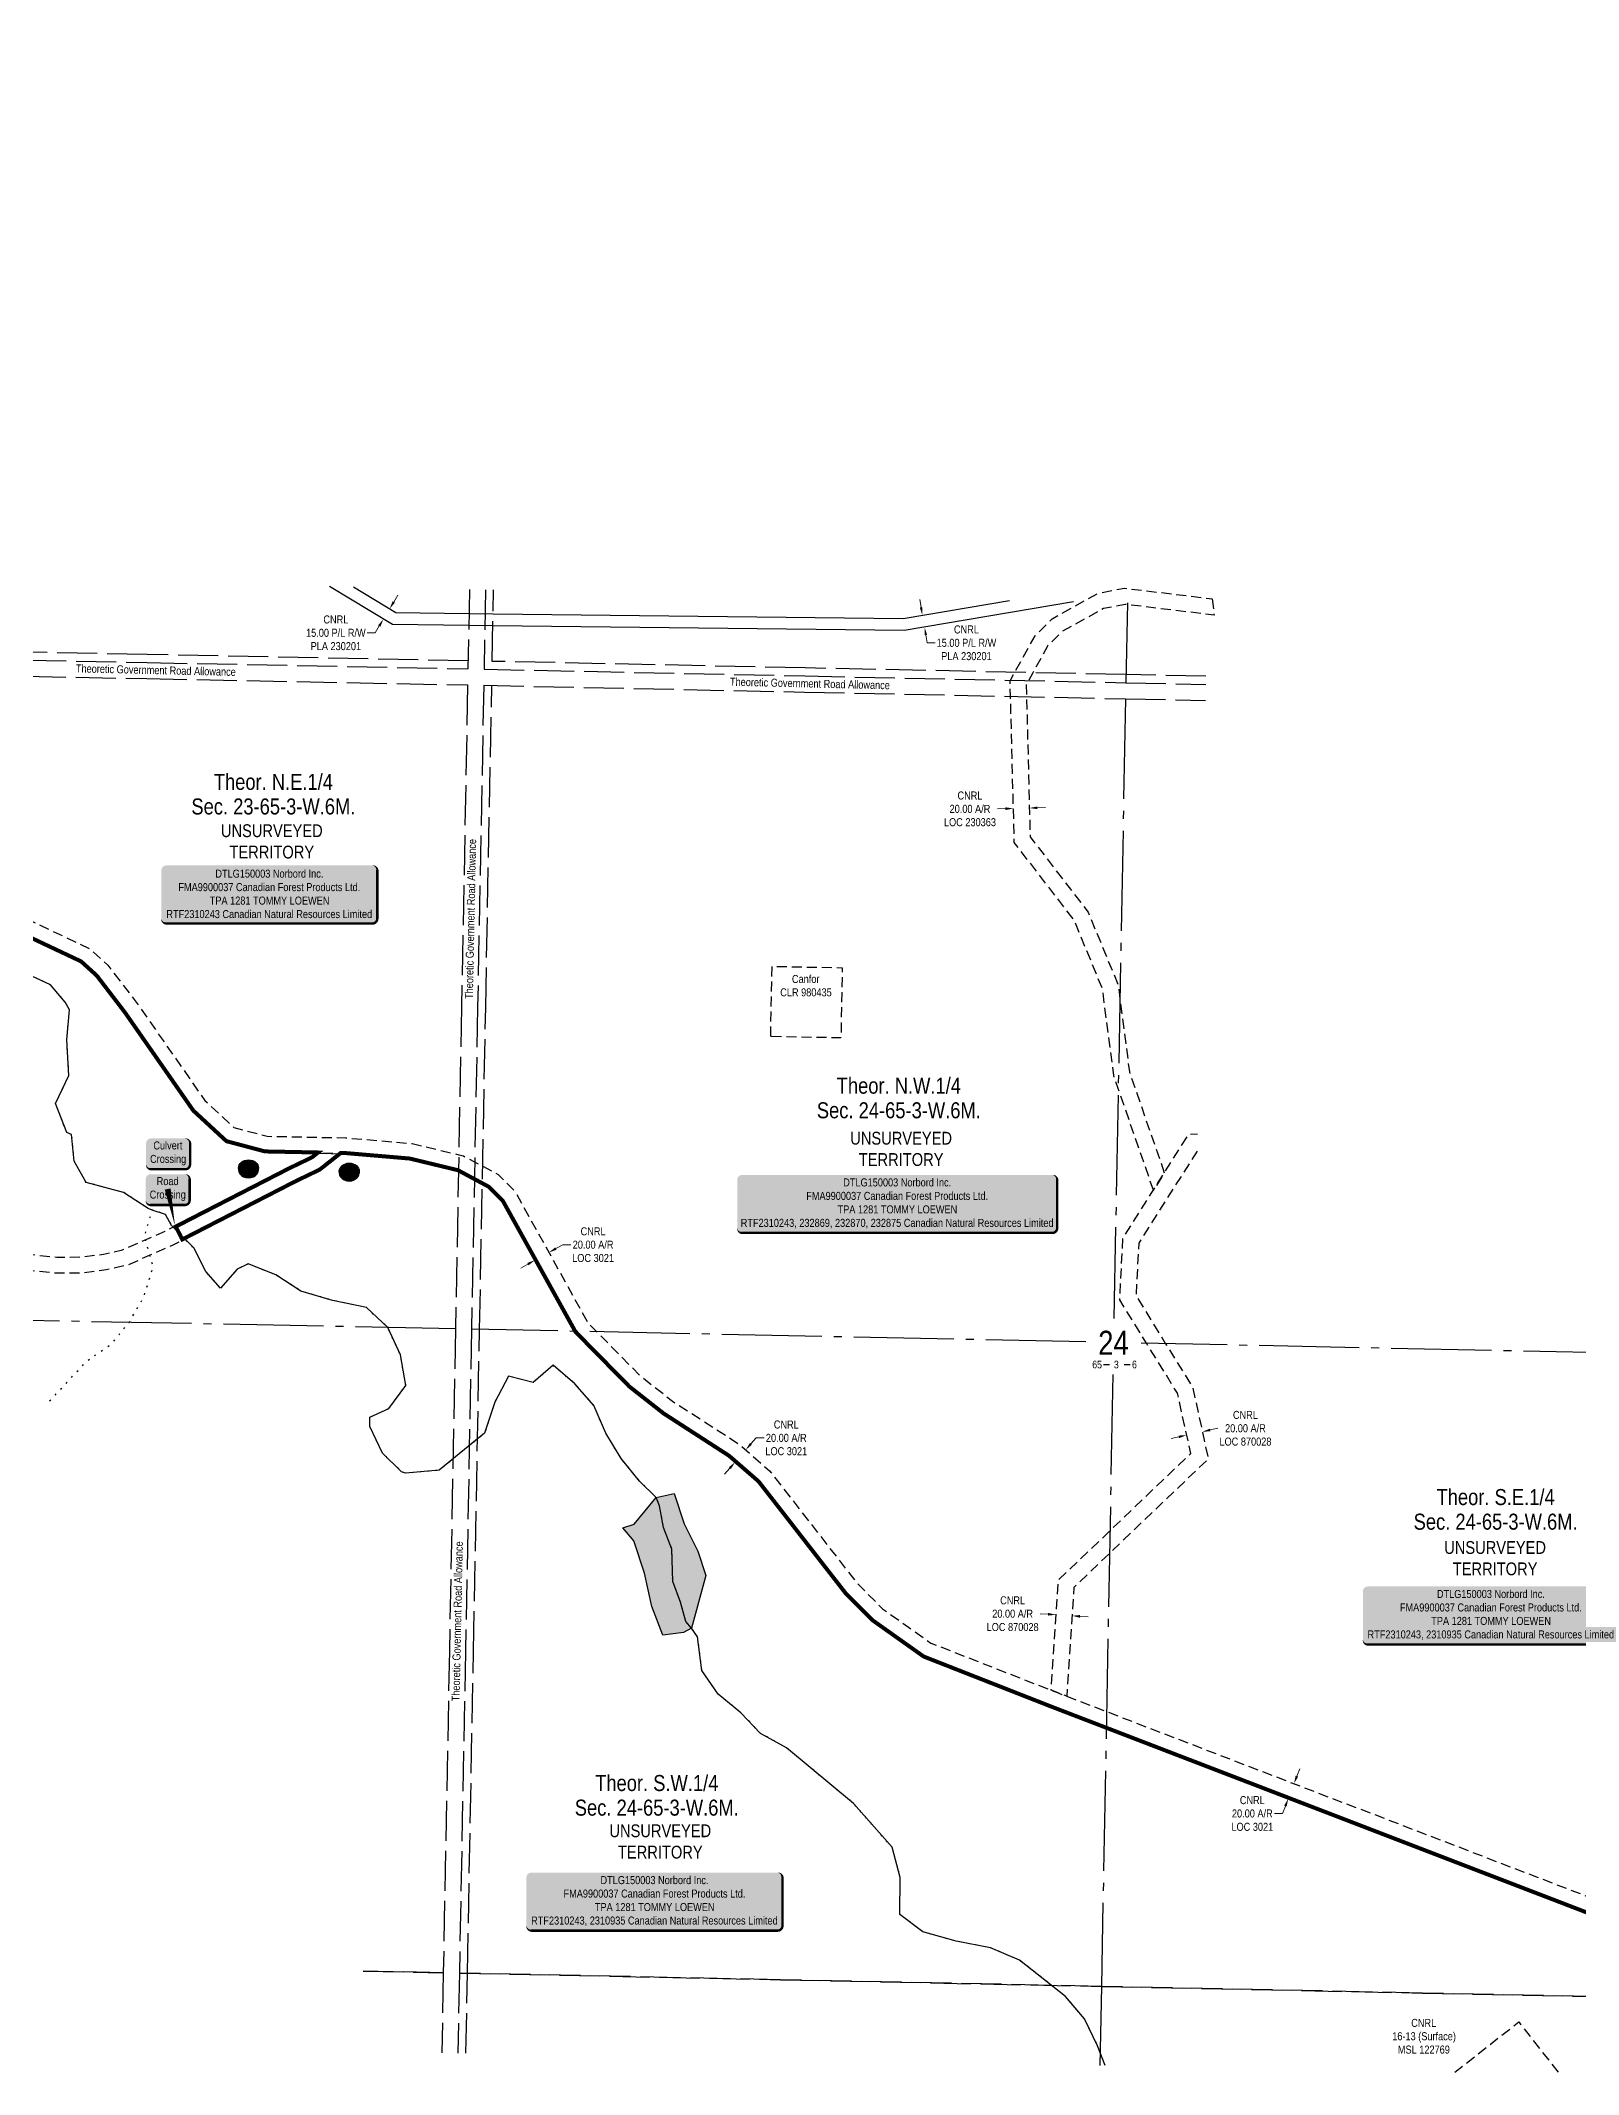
# Model space of a CAD drawing. Extents: x 405326 to 424052, y 6044755 to 6062236.
# Drawn here: x 413794 to 415716, y 6054579 to 6057119 of the extents above; entities that cross this region are included whole.
import ezdxf
from ezdxf.enums import TextEntityAlignment as Align

# ---------------------------------------------------------------- set-up
doc = ezdxf.new("R2010")
doc.units = 0
doc.header["$LTSCALE"] = 5
for name, pattern in [('foc-ACCESSROAD', [3.75, 2.5, -1.25]), ('foc-QUARTERLINE', [33, 25, -3, 2, -3]), ('foc-UNSURVEYED', [12.5, 10, -2.5]), ('foc-WHEELTRACKS', [2, 0.4, -1.6])]:
    doc.linetypes.add(name, pattern=pattern)
for name, color, linetype in [('10', 1, 'Continuous'), ('9', 3, 'Continuous'), ('AS-SURFACE IMPACT', 7, 'Continuous'), ('C-SYMBOL', 7, 'Continuous'), ('CG-NOTES', 7, 'Continuous'), ('F-AR', 190, 'foc-ACCESSROAD'), ('F-RW', 190, 'Continuous'), ('F-WS', 190, 'foc-ACCESSROAD'), ('L-ROAD-T', 7, 'Continuous'), ('L-SECLBL', 7, 'Continuous'), ('L-SECQ', 8, 'foc-QUARTERLINE'), ('L-UNS-T', 3, 'Continuous'), ('L-USEC', 7, 'foc-UNSURVEYED'), ('P-CROSSINGS', 250, 'Continuous'), ('P-PROPOSED', 10, 'Continuous'), ('T-WATER', 160, 'Continuous'), ('T-WATER-H', 133, 'Continuous'), ('T-WATER-P3', 160, 'foc-WHEELTRACKS')]:
    doc.layers.add(name, color=color, linetype=linetype)
for name, color, linetype, lineweight in [('F-AR-T', 190, 'Continuous', 9), ('F-RW-T', 190, 'Continuous', 9), ('F-WS-T', 190, 'Continuous', 9)]:
    doc.layers.add(name, color=color, linetype=linetype, lineweight=lineweight)
doc.styles.add('175L', font='ARIALN.TTF', dxfattribs={"height": 20})
doc.styles.add('80', font='ARIALN.TTF', dxfattribs={"height": 10})
doc.styles.add('80CG', font='ARIALN.TTF', dxfattribs={"height": 10})
doc.styles.add('80L', font='ARIALN.TTF', dxfattribs={"height": 10})
doc.styles.add('Crossing', font='ARIALN.TTF', dxfattribs={"height": 10})
doc.styles.add('foc-LtypeFont', font='ARIALN.TTF', dxfattribs={"height": 7.35})
doc.styles.add('SIMPLEX', font='ARIALN.TTF')
doc.linetypes.add('foc-TOPO-flowdirection-NOLINE', pattern='A,0,[">",foc-LtypeFont,S=0.3,R=0,X=0,Y=-0.945],-20,[">",foc-LtypeFont,S=0.3,R=0,X=0,Y=-0.945],0', length=20)
doc.dimstyles.new('Compass 5 000', dxfattribs={"dimscale": 5, "dimtxt": 9, "dimasz": 2, "dimexe": 0.2, "dimexo": 0.0625, "dimgap": 0.5, "dimtad": 0, "dimtih": 1, "dimtoh": 1, "dimzin": 0, "dimdsep": 46, "dimtxsty": '80CG', "dimcen": 0.1, "dimse1": 1, "dimse2": 1, "dimclrd": 256, "dimclrt": 256, "dimaunit": 1, "dimadec": 4, "dimazin": 0, "dimtfac": 0.06, "dimtofl": 0, "dimtmove": 0, "dimatfit": 1, "dimfxl": 0.2, "dimtolj": 1, "dimtzin": 0, "dimlwd": -1, "dimarcsym": 0})

# ---------------------------------------------------------------- blocks, each defined once
blk = doc.blocks.new('L-SECLBL')
at = {"layer": '9', "color": 7}
for p, q in [((-5.1, -27.8), (-12.3, -27.8)), ((20.7, -27.8), (13.5, -27.8))]:
    blk.add_line(p, q, dxfattribs=at)
at = {"layer": '10', "color": 2, "style": 'SIMPLEX'}
blk.add_attdef('SEC', text='', height=30, dxfattribs=at).set_placement((0, 0), align=Align.MIDDLE)
at = {"layer": '10', "color": 5, "style": '80L'}
blk.add_attdef('TWP', text='', height=9.5, dxfattribs=at).set_placement((-14.4, -27.4), align=Align.MIDDLE_RIGHT)
blk.add_attdef('RGE', text='', height=9.5, dxfattribs=at).set_placement((3.6, -27.4), align=Align.MIDDLE_CENTER)
blk.add_attdef('MER', text='', height=9.5, dxfattribs=at).set_placement((23.2, -27.4), align=Align.MIDDLE_LEFT)
blk = doc.blocks.new('*U798')
h = blk.add_hatch(color=255)
edge = h.paths.add_edge_path()
edge.add_line((-129, -37), (129, -37))
edge.add_arc((129, -31), 6, 270, 360)
edge.add_line((135, -31), (135, 29.5))
edge.add_arc((129, 29.5), 6, 0, 90)
edge.add_line((129, 35.5), (-129, 35.5))
edge.add_arc((-129, 29.5), 6, 90, 180)
edge.add_line((-135, 29.5), (-135, -31))
edge.add_arc((-129, -31), 6, 180, 270)
at = {"color": 44, "flags": 128}
blk.add_lwpolyline([(-129, -37, 3, 3, 0), (129, -37, 3, 3, 0.414214), (135, -31, 3, 3, 0), (135, 29.5, 3, 0, 0.414214), (129, 35.5, 0, 0, 0), (-129, 35.5, 0, 0, 0.414214), (-135, 29.5, 0, 0, 0), (-135, -31, 0, 3, 0.414214)], format="xyseb", close=True, dxfattribs=at)
at = {"color": 44, "style": '80'}
blk.add_attdef('ENTER_TEXT_001', (-36, -5), '', height=10, dxfattribs=at)
blk = doc.blocks.new('*D809')
at = {"layer": 'F-AR-T', "transparency": 16777216}
for p, q in [((414999.9, 6056159.6), (414989.9, 6056159.3)), ((415039.9, 6056160.6), (415049.9, 6056160.9))]:
    blk.add_line(p, q, dxfattribs=at)
for points in [[(414999.9, 6056161.3), (414999.9, 6056157.9), (415009.9, 6056159.8)], [(415039.8, 6056162.3), (415039.9, 6056159), (415029.9, 6056160.4)]]:
    blk.add_solid(points, dxfattribs=at)
at = {"layer": 'F-AR-T', "transparency": 16777216, "insert": (414955.6, 6056159.3), "char_height": 10, "attachment_point": 5, "style": '80CG'}
blk.add_mtext('\\A1;CNRL\\P20.00 A/R\\PLOC 230363', dxfattribs=at)
blk = doc.blocks.new('*D810')
at = {"layer": 'F-AR-T', "transparency": 16777216}
for p, q in [((415216.7, 6055375), (415206.9, 6055372.9)), ((415255.7, 6055383.6), (415265.5, 6055385.7))]:
    blk.add_line(p, q, dxfattribs=at)
for points in [[(415216.3, 6055376.6), (415217, 6055373.4), (415226.4, 6055377.2)], [(415255.4, 6055385.2), (415256.1, 6055382), (415246, 6055381.4)]]:
    blk.add_solid(points, dxfattribs=at)
at = {"layer": 'F-AR-T', "transparency": 16777216, "insert": (415299.8, 6055385.7), "char_height": 10, "attachment_point": 5, "style": '80CG'}
blk.add_mtext('\\A1;CNRL\\P20.00 A/R\\PLOC 870028', dxfattribs=at)
blk = doc.blocks.new('*D811')
at = {"layer": 'F-AR-T', "transparency": 16777216}
for p, q in [((415053.2, 6055153.5), (415043.2, 6055154.1)), ((415093.1, 6055150.8), (415103.1, 6055150.1))]:
    blk.add_line(p, q, dxfattribs=at)
for points in [[(415053.3, 6055155.1), (415053.1, 6055151.8), (415063.2, 6055152.8)], [(415093.2, 6055152.5), (415093, 6055149.1), (415083.2, 6055151.5)]]:
    blk.add_solid(points, dxfattribs=at)
at = {"layer": 'F-AR-T', "transparency": 16777216, "insert": (415008.9, 6055154.1), "char_height": 10, "attachment_point": 5, "style": '80CG'}
blk.add_mtext('\\A1;CNRL\\P20.00 A/R\\PLOC 870028', dxfattribs=at)
blk = doc.blocks.new('*D812')
at = {"layer": 'F-AR-T', "transparency": 16777216}
for p, q in [((415364.1, 6054951.2), (415367.7, 6054960.6)), ((415349.7, 6054913.9), (415346.2, 6054904.6)), ((415346.2, 6054904.6), (415336.2, 6054904.6))]:
    blk.add_line(p, q, dxfattribs=at)
for points in [[(415362.5, 6054951.8), (415365.7, 6054950.6), (415360.5, 6054941.9)], [(415348.2, 6054914.5), (415351.3, 6054913.3), (415353.3, 6054923.2)]]:
    blk.add_solid(points, dxfattribs=at)
at = {"layer": 'F-AR-T', "transparency": 16777216, "insert": (415308.4, 6054904.6), "char_height": 10, "attachment_point": 5, "style": '80CG'}
blk.add_mtext('\\A1;CNRL\\P20.00 A/R\\PLOC 3021', dxfattribs=at)
blk = doc.blocks.new('*D813')
at = {"layer": 'F-AR-T', "transparency": 16777216}
for p, q in [((414681.8, 6055366.2), (414688.4, 6055373.7)), ((414688.4, 6055373.7), (414698.4, 6055373.7)), ((414655.6, 6055336), (414649.1, 6055328.4))]:
    blk.add_line(p, q, dxfattribs=at)
for points in [[(414654.4, 6055337.1), (414656.9, 6055334.9), (414662.2, 6055343.5)], [(414680.6, 6055367.3), (414683.1, 6055365.1), (414675.3, 6055358.6)]]:
    blk.add_solid(points, dxfattribs=at)
at = {"layer": 'F-AR-T', "transparency": 16777216, "insert": (414726.1, 6055373.7), "char_height": 10, "attachment_point": 5, "style": '80CG'}
blk.add_mtext('\\A1;CNRL\\P20.00 A/R\\PLOC 3021', dxfattribs=at)
blk = doc.blocks.new('*D814')
at = {"layer": 'F-RW-T', "transparency": 16777216}
for p, q in [((414235.6, 6056417.7), (414240.8, 6056426.3)), ((414217.5, 6056387.8), (414212.3, 6056379.2)), ((414212.3, 6056379.2), (414202.3, 6056379.2))]:
    blk.add_line(p, q, dxfattribs=at)
for points in [[(414234.2, 6056418.6), (414237.1, 6056416.9), (414230.5, 6056409.2)], [(414216.1, 6056388.6), (414218.9, 6056386.9), (414222.7, 6056396.3)]]:
    blk.add_solid(points, dxfattribs=at)
at = {"layer": 'F-RW-T', "transparency": 16777216, "insert": (414163.3, 6056379.2), "char_height": 10, "attachment_point": 5, "style": '80CG'}
blk.add_mtext('\\A1;CNRL\\P15.00 P/L R/W\\PPLA 230201', dxfattribs=at)
blk = doc.blocks.new('*D815')
at = {"layer": 'F-RW-T', "transparency": 16777216}
for p, q in [((414894.6, 6056411.1), (414892.9, 6056420.9)), ((414900.4, 6056376.6), (414902.1, 6056366.7)), ((414902.1, 6056366.7), (414912.1, 6056366.7))]:
    blk.add_line(p, q, dxfattribs=at)
for points in [[(414896.2, 6056411.3), (414892.9, 6056410.8), (414896.2, 6056401.2)], [(414902.1, 6056376.8), (414898.8, 6056376.3), (414898.8, 6056386.4)]]:
    blk.add_solid(points, dxfattribs=at)
at = {"layer": 'F-RW-T', "transparency": 16777216, "insert": (414951.2, 6056366.7), "char_height": 10, "attachment_point": 5, "style": '80CG'}
blk.add_mtext('\\A1;CNRL\\P15.00 P/L R/W\\PPLA 230201', dxfattribs=at)
blk = doc.blocks.new('*U818')
h = blk.add_hatch(color=255)
edge = h.paths.add_edge_path()
edge.add_line((-194, -37), (194, -37))
edge.add_arc((194, -31), 6, 270, 360)
edge.add_line((200, -31), (200, 29.5))
edge.add_arc((194, 29.5), 6, 0, 90)
edge.add_line((194, 35.5), (-194, 35.5))
edge.add_arc((-194, 29.5), 6, 90, 180)
edge.add_line((-200, 29.5), (-200, -31))
edge.add_arc((-194, -31), 6, 180, 270)
at = {"color": 44, "flags": 128}
blk.add_lwpolyline([(-194, -37, 3, 3, 0), (194, -37, 3, 3, 0.414214), (200, -31, 3, 3, 0), (200, 29.5, 3, 0, 0.414214), (194, 35.5, 0, 0, 0), (-194, 35.5, 0, 0, 0.414214), (-200, 29.5, 0, 0, 0), (-200, -31, 0, 3, 0.414214)], format="xyseb", close=True, dxfattribs=at)
at = {"color": 44, "style": '80'}
blk.add_attdef('ENTER_TEXT_001', (-36, -5), '', height=10, dxfattribs=at)
blk = doc.blocks.new('*U1110')
h = blk.add_hatch(color=255)
edge = h.paths.add_edge_path()
edge.add_line((-154, -37), (154, -37))
edge.add_arc((154, -31), 6, 270, 360)
edge.add_line((160, -31), (160, 29.5))
edge.add_arc((154, 29.5), 6, 0, 90)
edge.add_line((154, 35.5), (-154, 35.5))
edge.add_arc((-154, 29.5), 6, 90, 180)
edge.add_line((-160, 29.5), (-160, -31))
edge.add_arc((-154, -31), 6, 180, 270)
at = {"color": 44, "flags": 128}
blk.add_lwpolyline([(-154, -37, 3, 3, 0), (154, -37, 3, 3, 0.414214), (160, -31, 3, 3, 0), (160, 29.5, 3, 0, 0.414214), (154, 35.5, 0, 0, 0), (-154, 35.5, 0, 0, 0.414214), (-160, 29.5, 0, 0, 0), (-160, -31, 0, 3, 0.414214)], format="xyseb", close=True, dxfattribs=at)
at = {"color": 44, "style": '80'}
blk.add_attdef('ENTER_TEXT_001', (-36, -5), '', height=10, dxfattribs=at)
blk = doc.blocks.new('*D817')
at = {"layer": 'F-AR-T', "transparency": 16777216}
for p, q in [((414438.2, 6055610.1), (414446.9, 6055615)), ((414446.9, 6055615), (414456.9, 6055615)), ((414403.2, 6055590.7), (414394.5, 6055585.9))]:
    blk.add_line(p, q, dxfattribs=at)
for points in [[(414437.4, 6055611.6), (414439, 6055608.7), (414429.5, 6055605.3)], [(414402.4, 6055592.2), (414404, 6055589.3), (414412, 6055595.6)]]:
    blk.add_solid(points, dxfattribs=at)
at = {"layer": 'F-AR-T', "transparency": 16777216, "insert": (414484.7, 6055615), "char_height": 10, "attachment_point": 5, "style": '80CG'}
blk.add_mtext('\\A1;CNRL\\P20.00 A/R\\PLOC 3021', dxfattribs=at)
blk = doc.blocks.new('*U1038')
h = blk.add_hatch(color=59)
edge = h.paths.add_edge_path()
edge.add_line((-21.5, -20), (21.5, -20))
edge.add_arc((21.5, -14), 6, 270, 360)
edge.add_line((27.5, -14), (27.5, 12.5))
edge.add_arc((21.5, 12.5), 6, 0, 90)
edge.add_line((21.5, 18.5), (-21.5, 18.5))
edge.add_arc((-21.5, 12.5), 6, 90, 180)
edge.add_line((-27.5, 12.5), (-27.5, -14))
edge.add_arc((-21.5, -14), 6, 180, 270)
at = {"color": 1, "flags": 128}
blk.add_lwpolyline([(-21.5, -20, 3, 3, 0), (21.5, -20, 3, 3, 0.414214), (27.5, -14, 3, 3, 0), (27.5, 12.5, 3, 0, 0.414214), (21.5, 18.5, 0, 0, 0), (-21.5, 18.5, 0, 0, 0.414214), (-27.5, 12.5, 0, 0, 0), (-27.5, -14, 0, 3, 0.414214)], format="xyseb", close=True, dxfattribs=at)
blk.add_lwpolyline([(9.1, -45.8, 0, 7.5, 0), (0, 0, 0, 0, 0)], format="xyseb", dxfattribs=at)
at = {"color": 1, "style": '80'}
blk.add_attdef('ENTER_TEXT_001', (-36, -5), '', height=10, dxfattribs=at)
blk = doc.blocks.new('*U1024')
h = blk.add_hatch(color=254)
edge = h.paths.add_edge_path()
edge.add_line((-21.5, -20), (21.5, -20))
edge.add_arc((21.5, -14), 6, 270, 360)
edge.add_line((27.5, -14), (27.5, 12.5))
edge.add_arc((21.5, 12.5), 6, 0, 90)
edge.add_line((21.5, 18.5), (-21.5, 18.5))
edge.add_arc((-21.5, 12.5), 6, 90, 180)
edge.add_line((-27.5, 12.5), (-27.5, -14))
edge.add_arc((-21.5, -14), 6, 180, 270)
at = {"color": 160, "flags": 128}
blk.add_lwpolyline([(-21.5, -20, 3, 3, 0), (21.5, -20, 3, 3, 0.414214), (27.5, -14, 3, 3, 0), (27.5, 12.5, 3, 0, 0.414214), (21.5, 18.5, 0, 0, 0), (-21.5, 18.5, 0, 0, 0.414214), (-27.5, 12.5, 0, 0, 0), (-27.5, -14, 0, 3, 0.414214)], format="xyseb", close=True, dxfattribs=at)
at = {"color": 160, "style": '80'}
blk.add_attdef('ENTER_TEXT_001', (-26.8, -4.9), '', height=10, dxfattribs=at)
blk = doc.blocks.new('xing2')
h = blk.add_hatch(color=50)
h.dxf.hatch_style = 1
edge = h.paths.add_edge_path()
edge.add_ellipse((0, 0), major_axis=(-12.5, 0), ratio=0.816297, start_angle=0, end_angle=360)
h = blk.add_hatch(color=250)
h.dxf.hatch_style = 1
edge = h.paths.add_edge_path()
edge.add_ellipse((0, -2), major_axis=(-12.5, 0), ratio=0.816297, start_angle=0, end_angle=180)
edge.add_line((12.5, -2), (12.5, 0))
edge.add_ellipse((0, 0), major_axis=(-12.5, 0), ratio=0.816297, start_angle=0, end_angle=180, ccw=False)
edge.add_line((-12.5, 0), (-12.5, -2))
at = {"color": 250}
blk.add_ellipse((0, 0), major_axis=(-12.5, 0), ratio=0.816297, dxfattribs=at)
blk.add_ellipse((0, -2), major_axis=(-12.5, 0), ratio=0.816297, start_param=0, end_param=3.141593, dxfattribs=at)
at = {"color": 250, "style": 'Crossing'}
blk.add_attdef('CROSSING', text='', height=9, dxfattribs=at).set_placement((0.1, 0), align=Align.MIDDLE_CENTER)
at = {"color": 250, "style": 'Crossing', "flags": 1}
for tag, p in [('DESCRIPTION', (0.1, -25.8)), ('OWNER', (0.1, -12.5)), ('LOCATION', (0.1, -39.3)), ('DWG_REF', (0.1, -52.8))]:
    blk.add_attdef(tag, text='', height=9, dxfattribs=at).set_placement(p, align=Align.MIDDLE_CENTER)

msp = doc.modelspace()

# ---------------------------------------------------------------- hatches: boundary and pattern name
at = {"layer": 'T-WATER-H'}
h = msp.add_hatch(color=256, dxfattribs=at)
h.dxf.hatch_style = 1
h.paths.add_polyline_path([(414571.893, 6055127.152), (414558.126, 6055163.073), (414549.111, 6055204.925), (414535.767, 6055244.987), (414521.852, 6055261.22), (414536.012, 6055265.924), (414563.656, 6055299.316), (414586.193, 6055304.308), (414598.471, 6055266.387), (414615.376, 6055232.353), (414625.622, 6055201.787), (414607.601, 6055136.198), (414597.601, 6055130.508)])

# ---------------------------------------------------------------- linework, layer by layer
at = {"layer": 'F-AR', "flags": 128}
for points in [[(415923.264, 6054736.242), (415930.246, 6054734.844), (415953.47, 6054738.365), (415960.494, 6054739.429), (415979.685, 6054746.357), (415992.577, 6054751.01), (416488.77, 6055136.055), (416757.219, 6055346.757), (416839.048, 6055410.983), (416850.896, 6055420.28), (416874.403, 6055438.699), (416899.582, 6055458.416), (416900.238, 6055458.923), (416907.455, 6055464.579), (416928.701, 6055481.221), (416936.574, 6055487.384), (417052.359, 6055578.067), (417062.872, 6055586.366), (417068.057, 6055590.458), (417090.748, 6055608.322), (417115.866, 6055628.138), (417131.641, 6055640.428), (417143.472, 6055649.699), (417159.204, 6055662.043), (417184.341, 6055681.775), (417485.937, 6055918.493), (417501.668, 6055930.841), (417571.347, 6055985.535), (417601.949, 6056009.558), (417692.273, 6056080.461), (417908.501, 6056245.328), (417909.606, 6056246.178), (417933.46, 6056264.371), (417947.157, 6056274.808), (418072.619, 6056370.484), (418140.146, 6056421.996), (418156.114, 6056434.177), (418176.083, 6056449.413), (418182.492, 6056454.267), (418184.051, 6056455.507), (418193.469, 6056441.083), (418195.015, 6056438.715), (418187.05, 6056432.627), (418166.797, 6056417.147), (418150.84, 6056404.95), (418084.818, 6056354.489), (417979.576, 6056274.233), (417945.659, 6056248.379), (417940.91, 6056244.753), (417929.753, 6056236.253), (417764.029, 6056109.985), (417744.662, 6056095.217), (417704.544, 6056064.627), (417601.48, 6055983.726), (417570.877, 6055959.704), (417514.036, 6055915.085), (417498.305, 6055902.736), (417196.801, 6055666.089), (417171.656, 6055646.348), (417155.924, 6055634.003), (417144.088, 6055624.727), (417128.324, 6055612.457), (417103.186, 6055592.644), (417075.206, 6055570.622), (416948.999, 6055471.74), (416941.129, 6055465.574), (416931.924, 6055458.358), (416919.885, 6055448.93), (416912.016, 6055442.764), (416886.839, 6055423.042), (416863.269, 6055404.574), (416851.473, 6055395.314), (416756.746, 6055320.963), (416501.117, 6055120.323), (416074.933, 6054789.596), (416057.462, 6054776.04), (416002.34, 6054733.272), (415981.724, 6054725.831), (415968.832, 6054721.179), (415965.434, 6054719.952), (415953.094, 6054718.081), (415937.053, 6054715.65), (415929.768, 6054714.546), (415922.887, 6054715.922), (415921.458, 6054716.209), (415867.274, 6054727.049), (415774.488, 6054761.356), (415125.885, 6055010.655), (415056.365, 6055037.376), (414897.22, 6055099.804), (414833.542, 6055144.988), (414799.506, 6055179.013), (414690.73, 6055318.716), (414653.998, 6055350.612), (414572.209, 6055403.461), (414529.343, 6055437.123), (414461.949, 6055505.541), (414461.266, 6055506.768), (414370.968, 6055669.477), (414353.996, 6055686.439), (414346.311, 6055690.561), (414316.447, 6055706.582), (414315.436, 6055707.124), (414261.65, 6055720.117), (414255.418, 6055721.622), (414237.829, 6055723.124), (414174.83, 6055728.502), (414074.625, 6055730.496), (414026.072, 6055743.414), (413984.446, 6055781.822), (413898.96, 6055904.499), (413863.652, 6055950.587), (413844.429, 6055967.969), (413774.868, 6056000.798), (413676.108, 6056020.696), (413645.674, 6056033.287), (413531.694, 6056096.775), (413521.651, 6056104.386), (413475.726, 6056139.194), (413442.188, 6056177.797), (413391.404, 6056274.696), (413384.283, 6056288.285), (413380.861, 6056294.813), (413353.016, 6056333.334), (413343.129, 6056347.019), (413328.384, 6056363.989), (413311.047, 6056383.953), (413261.396, 6056424.812), (413189.601, 6056464.66), (413089.305, 6056539.582), (413023.411, 6056611.556), (412888.005, 6056783.881), (412838.506, 6056820.791), (412744.217, 6056876.271), (412714.388, 6056893.824), (412655.947, 6056928.209), (412623.501, 6056964.709), (412599.579, 6057001.404), (412579.181, 6057072.543), (412570.379, 6057101.728), (412553.46, 6057173.76), (412535.278, 6057251.182), (412489.073, 6057487.981), (412485.203, 6057507.818), (412479.237, 6057538.396), (412474.387, 6057567.144), (412471.812, 6057582.408), (412469.249, 6057597.602), (412466.674, 6057612.863), (412465.024, 6057622.645), (412465.22, 6057628.622), (412466.669, 6057672.716), (412463.863, 6057703.474), (412462.413, 6057710.542), (412460.339, 6057720.646), (412452.582, 6057759.104), (412436.625, 6057806.675), (412357.132, 6057970.54), (412352.982, 6057982.197), (412342.721, 6058011.047), (412333.065, 6058042.811), (412328.729, 6058057.121), (412322.438, 6058077.241), (412316.843, 6058100.644), (412283.152, 6058241.579), (412284.045, 6058244.237), (412287.986, 6058256.038), (412291.514, 6058266.47), (412291.962, 6058267.806), (412294.237, 6058274.584), (412308.84, 6058318.093), (412267.435, 6058395.408), (412259.804, 6058409.675), (412255.984, 6058416.807), (412248.536, 6058430.769), (412271.544, 6058430.258), (412278.064, 6058418.064), (412285.652, 6058403.876), (412289.472, 6058396.729), (412297.1, 6058382.462), (412330.546, 6058319.913), (412310.473, 6058260.106), (412304.236, 6058241.541), (412304.067, 6058241.04), (412319.483, 6058176.327), (412324.103, 6058156.861), (412341.687, 6058082.678), (412347.676, 6058062.837), (412352.042, 6058048.357), (412356.417, 6058033.879), (412361.359, 6058017.505), (412374.116, 6057981.779), (412375.286, 6057978.512), (412381.983, 6057964.738), (412393.485, 6057941.087), (412454.989, 6057814.729), (412471.808, 6057764.794), (412481.065, 6057719.204), (412483.126, 6057709.029), (412483.72, 6057706.098), (412486.574, 6057676.285), (412486.677, 6057672.674), (412486.266, 6057660.171), (412485.525, 6057637.616), (412485.078, 6057623.993), (412485.545, 6057621.223), (412488.118, 6057605.962), (412490.679, 6057590.77), (412493.253, 6057575.505), (412494.365, 6057568.778), (412498.341, 6057545.186), (412498.574, 6057543.802), (412498.864, 6057542.226), (412504.262, 6057514.562), (412508.132, 6057494.726), (412554.833, 6057255.385), (412574.098, 6057173.352), (412589.726, 6057106.816), (412598.404, 6057078.055), (412617.974, 6057009.806), (412640.254, 6056975.631), (412668.145, 6056944.236), (412714.829, 6056916.767), (412744.659, 6056899.214), (412849.586, 6056837.474), (412902.088, 6056798.325), (413038.671, 6056624.505), (413102.784, 6056554.476), (413200.487, 6056481.49), (413272.695, 6056441.414), (413325.048, 6056398.331), (413355.337, 6056363.456), (413358.952, 6056359.3), (413378.024, 6056332.84), (413397.26, 6056306.16), (413397.949, 6056305.168), (413399.834, 6056301.571), (413403.614, 6056294.36), (413406.955, 6056287.984), (413458.771, 6056189.119), (413489.197, 6056154.096), (413522.122, 6056129.095), (413542.373, 6056113.718), (413654.392, 6056051.322), (413681.96, 6056039.917), (413781.203, 6056019.922), (413855.644, 6055984.79), (413878.417, 6055964.196), (413915.109, 6055916.304), (413999.608, 6055795.042), (414035.997, 6055761.469), (414077.436, 6055750.443), (414175.229, 6055748.495), (414258.633, 6055741.421), (414316.839, 6055727.36), (414322.628, 6055725.961), (414346.736, 6055713.028), (414366.048, 6055702.667), (414387.091, 6055681.639), (414478.112, 6055517.631), (414489.386, 6055506.181), (414542.696, 6055452.064), (414583.837, 6055419.757), (414666.041, 6055366.64), (414705.314, 6055332.54), (414814.523, 6055192.279), (414846.489, 6055160.321), (414906.798, 6055117.528), (415056.929, 6055058.637), (415063.668, 6055055.994), (415076.468, 6055051.074), (415126.283, 6055031.927), (415781.544, 6054780.069), (415872.736, 6054746.352), (415923.264, 6054736.242)], [(415258.247, 6056421.706), (415260.673, 6056401.273), (415152.165, 6056414.456), (415149.465, 6056414.784), (415122.278, 6056409.474), (415070.496, 6056380.739), (415053.043, 6056363.302), (415034.202, 6056329.423), (415025.905, 6056314.508), (415026.295, 6056299.419), (415030.814, 6056124.464), (415103.285, 6056030.306), (415140.741, 6055939.595), (415142.955, 6055922.505), (415154.834, 6055830.782), (415198.489, 6055704.787), (415184.81, 6055683.212), (415140.85, 6055810.079), (415135.272, 6055826.177), (415121.255, 6055934.407), (415085.822, 6056020.219), (415010.998, 6056117.434), (415006.286, 6056299.838), (415005.779, 6056319.451), (415011.591, 6056329.896), (415036.933, 6056375.466), (415058.348, 6056396.86), (415101.805, 6056420.976), (415115.342, 6056428.487), (415148.736, 6056435.009), (415152.541, 6056434.549), (415198.05, 6056429.018), (415258.247, 6056421.706)]]:
    msp.add_lwpolyline(points, close=True, dxfattribs=at)
for points in [[(415239.367, 6055731.977), (415166.418, 6055616.796), (415163.03, 6055551.228), (415200.097, 6055491.39), (415233.772, 6055437.033), (415253.411, 6055347.582), (415129.983, 6055229.576), (415085.521, 6055187.067), (415076.468, 6055051.074), (415063.667, 6055055.994), (415056.929, 6055058.637), (415066.083, 6055196.151), (415130.51, 6055257.747), (415231.467, 6055354.271), (415214.971, 6055429.407), (415176.264, 6055491.888), (415142.735, 6055546.015), (415146.717, 6055623.066), (415228.973, 6055752.945), (415239.773, 6055753.636)], [(413313.168, 6055429.685), (413335.409, 6055448.023), (413359.799, 6055469.08), (413384.063, 6055494.454), (413405.516, 6055523.214), (413408.975, 6055527.755), (413439.507, 6055567.866), (413459.514, 6055588.704), (413474.919, 6055599.388), (413492.988, 6055609.408), (413512.379, 6055618.424), (413514.159, 6055619.251), (413539.832, 6055626.707), (413579.143, 6055630.106), (413606.37, 6055630.227), (413634.349, 6055626.163), (413711.224, 6055613.241), (413754.793, 6055605.439), (413814.677, 6055599.41), (413845.578, 6055599.685), (413872.999, 6055603.188), (413896.882, 6055608.617), (413950.031, 6055631.965), (414020.363, 6055668.084), (414104.701, 6055711.385), (414132.956, 6055724.988), (414138.323, 6055729.228), (414169.794, 6055728.602), (414143.62, 6055707.926), (414113.608, 6055693.478), (414029.498, 6055650.294), (413958.629, 6055613.899), (413903.177, 6055589.539), (413876.491, 6055583.473), (413846.938, 6055579.698), (413813.762, 6055579.403), (413752.025, 6055585.619), (413707.805, 6055593.537), (413631.254, 6055606.404), (413604.97, 6055610.221), (413580.051, 6055610.112), (413543.517, 6055606.953), (413521.204, 6055600.473), (413511.955, 6055596.172), (413502.065, 6055591.574), (413485.493, 6055582.385), (413472.555, 6055573.411), (413454.726, 6055554.842), (413433.735, 6055527.266), (413421.487, 6055511.179), (413399.362, 6055481.516), (413373.591, 6055454.568), (413348.307, 6055432.737), (413343.867, 6055429.077)]]:
    msp.add_lwpolyline(points, dxfattribs=at)
at = {"layer": 'F-RW'}
for points in [[(415084.842, 6056418.088), (414873.224, 6056382.074), (414359.498, 6056388.102), (414329.337, 6056388.456), (414233.859, 6056389.576), (414155.291, 6056437.093)], [(414185.279, 6056436.479), (414238.122, 6056404.521), (414329.621, 6056403.447), (414359.782, 6056403.093), (414872.047, 6056397.083), (415005.058, 6056419.719)]]:
    msp.add_lwpolyline(points, dxfattribs=at)
at = {"layer": 'F-WS', "flags": 128}
msp.add_lwpolyline([(414706.617, 6055874.947), (414708.304, 6055962.674), (414796.03, 6055960.987), (414794.345, 6055873.26), (414706.617, 6055874.947)], close=True, dxfattribs=at)
msp.add_lwpolyline([(415561.303, 6054581.372), (415641.274, 6054644.208), (415692.578, 6054578.845)], dxfattribs=at)
at = {"layer": 'L-SECQ'}
for p, q in [((415152.249, 6056416.71), (415150.383, 6056316.94)), ((415149.962, 6056296.837), (415135.471, 6055522.736)), ((414312.728, 6055509.868), (413545.326, 6055525.068)), ((415100.399, 6055493.491), (414332.832, 6055509.488)), ((415936.98, 6055476.054), (415169.63, 6055492.048)), ((415134.161, 6055452.78), (415119.857, 6054688.666)), ((415119.857, 6054688.666), (415118.009, 6054589.905))]:
    msp.add_line(p, q, dxfattribs=at)
at = {"layer": 'L-USEC'}
for p, q in [((414330.19, 6056433.517), (414328.312, 6056334.168)), ((414350.293, 6056433.106), (414348.415, 6056333.747)), ((414358.657, 6056343.59), (414360.345, 6056432.9)), ((413927.514, 6056352.149), (413526.53, 6056360.077)), ((413526.351, 6056350.024), (413927.34, 6056342.096)), ((413927.34, 6056342.096), (414328.312, 6056334.168)), ((414328.502, 6056344.221), (413927.514, 6056352.149)), ((414749.564, 6056335.397), (414358.657, 6056343.59)), ((415150.526, 6056326.993), (414749.564, 6056335.397)), ((413525.954, 6056329.921), (413926.942, 6056321.992)), ((413926.942, 6056321.992), (414327.931, 6056314.064)), ((414327.931, 6056314.064), (414320.329, 6055911.967)), ((414348.034, 6056313.643), (414340.434, 6055911.587)), ((414348.034, 6056313.643), (414748.996, 6056305.24)), ((414348.415, 6056333.747), (414749.417, 6056325.343)), ((414350.485, 6055911.339), (414358.086, 6056313.432)), ((414749.417, 6056325.343), (415150.383, 6056316.94)), ((415150.383, 6056316.94), (415250.302, 6056314.846)), ((415250.491, 6056324.898), (415150.526, 6056326.993)), ((414748.996, 6056305.24), (415149.962, 6056296.837)), ((415149.962, 6056296.837), (415249.925, 6056294.742)), ((414320.329, 6055911.967), (414312.728, 6055509.868)), ((414340.434, 6055911.587), (414332.832, 6055509.488)), ((414342.884, 6055509.241), (414350.485, 6055911.339)), ((414312.728, 6055509.868), (414305.131, 6055107.77)), ((414332.832, 6055509.489), (414325.235, 6055107.39)), ((414335.287, 6055107.145), (414342.884, 6055509.241)), ((414305.131, 6055107.77), (414297.533, 6054705.671)), ((414305.131, 6055107.77), (414305.131, 6055107.77)), ((414325.235, 6055107.39), (414317.637, 6054705.291)), ((414327.688, 6054705.048), (414335.287, 6055107.145)), ((414297.533, 6054705.671), (414197.596, 6054707.649)), ((414197.596, 6054707.649), (414297.533, 6054705.671)), ((414297.533, 6054705.671), (414295.645, 6054605.736)), ((414317.637, 6054705.291), (414315.749, 6054605.349)), ((414317.637, 6054705.291), (414718.745, 6054696.961)), ((414718.745, 6054696.961), (414317.637, 6054705.291)), ((414325.801, 6054605.155), (414327.688, 6054705.048)), ((414718.745, 6054696.961), (415119.857, 6054688.666)), ((415119.857, 6054688.666), (414718.745, 6054696.961)), ((415119.857, 6054688.666), (415520.966, 6054680.371)), ((415520.966, 6054680.371), (415119.857, 6054688.666)), ((415520.966, 6054680.371), (415922.074, 6054672.077)), ((415922.074, 6054672.077), (415520.966, 6054680.371))]:
    msp.add_line(p, q, dxfattribs=at)
at = {"layer": 'P-PROPOSED', "const_width": 4.998, "flags": 128}
msp.add_lwpolyline([(413775.184, 6056001.753), (413844.99, 6055968.81), (413864.39, 6055951.268), (413899.767, 6055905.089), (413985.203, 6055782.483), (414026.568, 6055744.317), (414074.766, 6055731.493), (414141.131, 6055730.172), (414133.489, 6055724.135), (414105.146, 6055710.49), (413963.228, 6055637.618), (413971.45, 6055621.607), (414113.162, 6055694.373), (414143.087, 6055708.779), (414169.455, 6055729.608), (414174.883, 6055729.5), (414237.914, 6055724.119), (414255.578, 6055722.612), (414261.884, 6055721.089), (414315.795, 6055708.066), (414316.919, 6055707.463), (414346.784, 6055691.442), (414354.598, 6055687.25), (414371.774, 6055670.085), (414462.139, 6055507.253), (414462.756, 6055506.145), (414530.011, 6055437.87), (414572.79, 6055404.275), (414654.6, 6055351.413), (414691.459, 6055319.407), (414800.257, 6055179.676), (414834.189, 6055145.755), (414897.698, 6055100.69), (415056.727, 6055038.308), (415126.243, 6055011.588), (415774.841, 6054762.291)], dxfattribs=at)
at = {"layer": 'T-WATER', "flags": 128}
msp.add_lwpolyline([(414571.893, 6055127.152), (414558.126, 6055163.073), (414549.111, 6055204.925), (414535.767, 6055244.987), (414521.852, 6055261.22), (414536.012, 6055265.924), (414563.656, 6055299.316), (414586.193, 6055304.308), (414598.471, 6055266.387), (414615.376, 6055232.353), (414625.622, 6055201.787), (414607.601, 6055136.198), (414597.601, 6055130.508), (414571.893, 6055127.152)], close=True, dxfattribs=at)
at = {"layer": 'T-WATER-P3', "flags": 128}
for points in [[(413933.9, 6055658.325), (413928.764, 6055660.021), (413898.019, 6055680.234), (413851.31, 6055692.845), (413836.424, 6055719.243), (413833.166, 6055752.818), (413826.978, 6055755.019), (413813.059, 6055791.571), (413829.714, 6055826.528), (413827.04, 6055870.785), (413830.572, 6055908.231), (413825.039, 6055918.093), (413806.91, 6055939.42), (413771.829, 6055955.967), (413749.759, 6055954.774), (413705.136, 6055931.175), (413669.799, 6055933.33), (413611.549, 6055927.776), (413574.718, 6055941.367), (413567.466, 6055954.303), (413548.128, 6056016.024), (413534.754, 6056041.631), (413538.378, 6056049.532), (413525.378, 6056064.199), (413468.124, 6056066.296), (413378.105, 6055989.242), (413343.939, 6055980.43), (413338.562, 6055983.059), (413312.057, 6056022.825), (413296.682, 6056012.469), (413283.568, 6056023.725), (413283.529, 6056048.087), (413293.576, 6056079.507), (413288.68, 6056082.917), (413262.337, 6056086.706), (413265.001, 6056098.283), (413278.854, 6056110.738), (413265.342, 6056122.063), (413261.432, 6056158.279), (413263.044, 6056162.209), (413248.754, 6056191.035), (413256.71, 6056238.235), (413269.718, 6056276.499), (413270.485, 6056323.202), (413253.799, 6056357.003), (413228.446, 6056381.873), (413187.931, 6056395.929), (413145.992, 6056404.908), (413134.912, 6056424.233), (413121.429, 6056415.979), (413103.68, 6056412.933), (413088.504, 6056423.803), (413065.772, 6056452.171), (413046.813, 6056482.69), (413007.075, 6056499.564), (412987.021, 6056514.354), (412957.598, 6056591.098), (412945.326, 6056630.896), (412907.168, 6056693.251), (412895.486, 6056703.093), (412872.736, 6056713.875), (412798.955, 6056727.34), (412789.269, 6056735.577), (412794.068, 6056776.908), (412786.607, 6056785.297), (412757.653, 6056777.393), (412727.144, 6056757.13), (412709.843, 6056733.467), (412708.089, 6056723.566), (412676.72, 6056713.294), (412602.541, 6056745.442), (412511.286, 6056753.861), (412488.832, 6056780.285), (412487.963, 6056786.631), (412484.234, 6056790.977)], [(413805.672, 6055419.934), (413852.501, 6055470.035), (413882.62, 6055490.652), (413904.826, 6055518.022), (413923.299, 6055549.559), (413934.978, 6055587.244), (413924.26, 6055625.852), (413933.9, 6055658.325)], [(414563.656, 6055299.316), (414542.828, 6055319.879), (414519.856, 6055347.8), (414500.541, 6055379.525), (414485.707, 6055414.229), (414462.083, 6055441.375), (414434.621, 6055464.38), (414409.763, 6055442.789), (414378.892, 6055450.713), (414361.817, 6055418.445), (414349.185, 6055379.483), (414292.367, 6055333.296), (414250.289, 6055329.53), (414245.518, 6055331.511), (414221.7, 6055354.565), (414205.737, 6055387.826), (414205.564, 6055399.671), (414229.609, 6055410.589), (414250.774, 6055439.191), (414243.864, 6055477.614), (414228.207, 6055511.493), (414201.435, 6055536.467), (414159.162, 6055545.513), (414119.534, 6055557.145), (414088.448, 6055577.313), (414053.784, 6055590.94), (414040.079, 6055584.571), (414019.358, 6055560.679), (414000.809, 6055581.335), (413985.696, 6055611.041), (413958.057, 6055639.004), (413950.438, 6055652.863), (413933.9, 6055658.325)], [(415124.461, 6054589.781), (415115.067, 6054614.594), (415098.88, 6054647.978), (415075.175, 6054676.094), (415017.384, 6054721.52), (414981.41, 6054736.842), (414938.54, 6054745.112), (414896.694, 6054756.762), (414867.937, 6054778.501), (414868.579, 6054824.867), (414858.231, 6054862.609), (414809.971, 6054917.276), (414726.399, 6054986.674), (414693.932, 6055004.725), (414669.182, 6055030.542), (414641.033, 6055053.457), (414620.63, 6055083.284), (414615.321, 6055125.352), (414607.601, 6055136.198), (414600.537, 6055144.566), (414593.81, 6055168.589), (414584.2, 6055194.534), (414583.239, 6055234.89), (414572.669, 6055261.796), (414567.864, 6055288.7), (414563.656, 6055299.316)]]:
    msp.add_lwpolyline(points, dxfattribs=at)
at = {"layer": 'T-WATER-P3', "linetype": 'foc-TOPO-flowdirection-NOLINE', "flags": 128}
for points in [[(413933.9, 6055658.325), (413928.764, 6055660.021), (413898.019, 6055680.234), (413851.31, 6055692.845), (413836.424, 6055719.243), (413833.166, 6055752.818), (413826.978, 6055755.019), (413813.059, 6055791.571), (413829.714, 6055826.528), (413827.04, 6055870.785), (413830.572, 6055908.231), (413825.039, 6055918.093), (413806.91, 6055939.42), (413771.829, 6055955.967), (413749.759, 6055954.774), (413705.136, 6055931.175), (413669.799, 6055933.33), (413611.549, 6055927.776), (413574.718, 6055941.367), (413567.466, 6055954.303), (413548.128, 6056016.024), (413534.754, 6056041.631), (413538.378, 6056049.532), (413525.378, 6056064.199), (413468.124, 6056066.296), (413378.105, 6055989.242), (413343.939, 6055980.43), (413338.562, 6055983.059), (413312.057, 6056022.825), (413296.682, 6056012.469), (413283.568, 6056023.725), (413283.529, 6056048.087), (413293.576, 6056079.507), (413288.68, 6056082.917), (413262.337, 6056086.706), (413265.001, 6056098.283), (413278.854, 6056110.738), (413265.342, 6056122.063), (413261.432, 6056158.279), (413263.044, 6056162.209), (413248.754, 6056191.035), (413256.71, 6056238.235), (413269.718, 6056276.499), (413270.485, 6056323.202), (413253.799, 6056357.003), (413228.446, 6056381.873), (413187.931, 6056395.929), (413145.992, 6056404.908), (413134.912, 6056424.233), (413121.429, 6056415.979), (413103.68, 6056412.933), (413088.504, 6056423.803), (413065.772, 6056452.171), (413046.813, 6056482.69), (413007.075, 6056499.564), (412987.021, 6056514.354), (412957.598, 6056591.098), (412945.326, 6056630.896), (412907.168, 6056693.251), (412895.486, 6056703.093), (412872.736, 6056713.875), (412798.955, 6056727.34), (412789.269, 6056735.577), (412794.068, 6056776.908), (412786.607, 6056785.297), (412757.653, 6056777.393), (412727.144, 6056757.13), (412709.843, 6056733.467), (412708.089, 6056723.566), (412676.72, 6056713.294), (412602.541, 6056745.442), (412511.286, 6056753.861), (412488.832, 6056780.285), (412487.963, 6056786.631), (412484.234, 6056790.977)], [(414563.656, 6055299.316), (414542.828, 6055319.879), (414519.856, 6055347.8), (414500.541, 6055379.525), (414485.707, 6055414.229), (414462.083, 6055441.375), (414434.621, 6055464.38), (414409.763, 6055442.789), (414378.892, 6055450.713), (414361.817, 6055418.445), (414349.185, 6055379.483), (414292.367, 6055333.296), (414250.289, 6055329.53), (414245.518, 6055331.511), (414221.7, 6055354.565), (414205.737, 6055387.826), (414205.564, 6055399.671), (414229.609, 6055410.589), (414250.774, 6055439.191), (414243.864, 6055477.614), (414228.207, 6055511.493), (414201.435, 6055536.467), (414159.162, 6055545.513), (414119.534, 6055557.145), (414088.448, 6055577.313), (414053.784, 6055590.94), (414040.079, 6055584.571), (414019.358, 6055560.679), (414000.809, 6055581.335), (413985.696, 6055611.041), (413958.057, 6055639.004), (413950.438, 6055652.863), (413933.9, 6055658.325)], [(415124.461, 6054589.781), (415115.067, 6054614.594), (415098.88, 6054647.978), (415075.175, 6054676.094), (415017.384, 6054721.52), (414981.41, 6054736.842), (414938.54, 6054745.112), (414896.694, 6054756.762), (414867.937, 6054778.501), (414868.579, 6054824.867), (414858.231, 6054862.609), (414809.971, 6054917.276), (414726.399, 6054986.674), (414693.932, 6055004.725), (414669.182, 6055030.542), (414641.033, 6055053.457), (414620.63, 6055083.284), (414615.321, 6055125.352), (414607.601, 6055136.198), (414600.537, 6055144.566), (414593.81, 6055168.589), (414584.2, 6055194.534), (414583.239, 6055234.89), (414572.669, 6055261.796), (414567.864, 6055288.7), (414563.656, 6055299.316)]]:
    msp.add_lwpolyline(points, dxfattribs=at)

# ---------------------------------------------------------------- block references
ref = msp.add_blockref('*U1024', (413953.631, 6055729.191), dxfattribs=dict(xscale=0.9990282348270094, yscale=0.9990282348270094, zscale=0.9990282348270094))
ref.add_attrib('ENTER_TEXT_001', 'Culvert', (413935.269, 6055733.99), dxfattribs={"color": 160, "height": 9.9903, "style": '80'})
ref.add_attrib('ENTER_TEXT_002', 'Crossing', (413931.177, 6055717.162), dxfattribs={"color": 160, "height": 9.9903, "style": '80'})
at = {"layer": 'AS-SURFACE IMPACT', "color": 1}
ref = msp.add_blockref('*U798', (414080.15, 6056053.213), dxfattribs=dict(at, xscale=0.999551, yscale=0.999551, zscale=0.999551))
ref.add_attrib('ENTER_TEXT_001', 'DTLG150003 Norbord Inc.', (414012.741, 6056073.467), dxfattribs={"layer": '0', "color": 44, "height": 9.99551, "style": '80'})
ref.add_attrib('ENTER_TEXT_002', 'FMA9900037 Canadian Forest Products Ltd.', (413966.534, 6056056.631), dxfattribs={"layer": '0', "color": 44, "height": 9.99551, "style": '80'})
ref.add_attrib('ENTER_TEXT_003', 'TPA 1281 TOMMY LOEWEN', (414005.715, 6056039.794), dxfattribs={"layer": '0', "color": 44, "height": 9.99551, "style": '80'})
ref.add_attrib('ENTER_TEXT_004', 'RTF2310243 Canadian Natural Resources Limited', (413951.561, 6056022.958), dxfattribs={"layer": '0', "color": 44, "height": 9.99551, "style": '80'})
ref = msp.add_blockref('*U818', (414864.646, 6055666.65), dxfattribs=dict(at, xscale=0.999551, yscale=0.999551, zscale=0.999551))
ref.add_attrib('ENTER_TEXT_001', 'DTLG150003 Norbord Inc.', (414797.237, 6055687.807), dxfattribs={"layer": '0', "color": 44, "height": 9.99551, "style": '80'})
ref.add_attrib('ENTER_TEXT_002', 'FMA9900037 Canadian Forest Products Ltd.', (414751.03, 6055670.971), dxfattribs={"layer": '0', "color": 44, "height": 9.99551, "style": '80'})
ref.add_attrib('ENTER_TEXT_003', 'TPA 1281 TOMMY LOEWEN', (414790.211, 6055654.134), dxfattribs={"layer": '0', "color": 44, "height": 9.99551, "style": '80'})
ref.add_attrib('ENTER_TEXT_004', 'RTF2310243, 232869, 232870, 232875 Canadian Natural Resources Limited', (414669.191, 6055637.298), dxfattribs={"layer": '0', "color": 44, "height": 9.99551, "style": '80'})
ref = msp.add_blockref('*U1110', (415606.44, 6055152.638), dxfattribs=dict(at, xscale=0.999551, yscale=0.999551, zscale=0.999551))
ref.add_attrib('ENTER_TEXT_001', 'DTLG150003 Norbord Inc.', (415539.031, 6055173.795), dxfattribs={"layer": '0', "color": 44, "height": 9.99551, "style": '80'})
ref.add_attrib('ENTER_TEXT_002', 'FMA9900037 Canadian Forest Products Ltd.', (415492.824, 6055156.958), dxfattribs={"layer": '0', "color": 44, "height": 9.99551, "style": '80'})
ref.add_attrib('ENTER_TEXT_003', 'TPA 1281 TOMMY LOEWEN', (415532.005, 6055140.122), dxfattribs={"layer": '0', "color": 44, "height": 9.99551, "style": '80'})
ref.add_attrib('ENTER_TEXT_004', 'RTF2310243, 2310935 Canadian Natural Resources Limited', (415452.379, 6055123.285), dxfattribs={"layer": '0', "color": 44, "height": 9.99551, "style": '80'})
ref = msp.add_blockref('*U1110', (414561.375, 6054795.28), dxfattribs=dict(at, xscale=0.999551, yscale=0.999551, zscale=0.999551))
ref.add_attrib('ENTER_TEXT_001', 'DTLG150003 Norbord Inc.', (414493.967, 6054816.437), dxfattribs={"layer": '0', "color": 44, "height": 9.99551, "style": '80'})
ref.add_attrib('ENTER_TEXT_002', 'FMA9900037 Canadian Forest Products Ltd.', (414447.76, 6054799.6), dxfattribs={"layer": '0', "color": 44, "height": 9.99551, "style": '80'})
ref.add_attrib('ENTER_TEXT_003', 'TPA 1281 TOMMY LOEWEN', (414486.941, 6054782.764), dxfattribs={"layer": '0', "color": 44, "height": 9.99551, "style": '80'})
ref.add_attrib('ENTER_TEXT_004', 'RTF2310243, 2310935 Canadian Natural Resources Limited', (414407.314, 6054765.927), dxfattribs={"layer": '0', "color": 44, "height": 9.99551, "style": '80'})
at = {"layer": 'CG-NOTES'}
ref = msp.add_blockref('*U1038', (413953.153, 6055684.537), dxfattribs=dict(at, xscale=0.9990282348270094, yscale=0.9990282348270094, zscale=0.9990282348270094))
ref.add_attrib('ENTER_TEXT_001', 'Road', (413939.456, 6055689.424), dxfattribs={"layer": '0', "color": 1, "height": 9.9903, "style": '80'})
ref.add_attrib('ENTER_TEXT_002', 'Crossing', (413930.699, 6055672.596), dxfattribs={"layer": '0', "color": 1, "height": 9.9903, "style": '80'})
at = {"layer": 'L-SECLBL', "color": 2}
msp.add_blockref('L-SECLBL', (415134.91, 6055492.754), dxfattribs=at).add_auto_attribs({'SEC': '24', 'TWP': '65', 'RGE': '3', 'MER': '6'})
at = {"layer": 'P-CROSSINGS', "color": 5, "xscale": 0.999551, "yscale": 0.999551, "zscale": 0.999551}
for p, values in [((414054.149, 6055710.79), {'CROSSING': 'X69'}), ((414180.058, 6055706.684), {'CROSSING': 'X70'})]:
    msp.add_blockref('xing2', p, dxfattribs=at).add_auto_attribs(values)

# ---------------------------------------------------------------- texts
at = {"layer": 'C-SYMBOL', "color": 3, "style": '175L'}
for s, p in [('Theor. N.E.1/4', (414085.219, 6056177.107)), ('Sec. 23-65-3-W.6M.', (414085.219, 6056146.359)), ('Theor. N.W.1/4', (414866.734, 6055797.638)), ('Sec. 24-65-3-W.6M.', (414866.734, 6055766.889)), ('Theor. S.E.1/4', (415612.4, 6055283.841)), ('Sec. 24-65-3-W.6M.', (415612.4, 6055253.093)), ('Theor. S.W.1/4', (414564.279, 6054926.67)), ('Sec. 24-65-3-W.6M.', (414564.279, 6054895.922))]:
    msp.add_text(s, height=19.99102, dxfattribs=at).set_placement(p, align=Align.BOTTOM_CENTER)
at = {"layer": 'F-WS-T', "char_height": 10, "attachment_point": 1, "style": '80L'}
for s, width, insert in [('\\pi22.48452;Canfor\\P\\pi7.8324;CLR 980435', 78.95948, (414710.708, 6055951.904)), ('\\pi30.94018;CNRL\\P\\pi7.20553;16-13 (Surface)\\P\\pi14.24168;MSL 122769', 92.07817, (415476.024, 6054648.081))]:
    msp.add_mtext_dynamic_manual_height_columns(s, width=width, gutter_width=49.978, heights=[0], dxfattribs=dict(at, insert=insert))
at = {"layer": 'L-ROAD-T', "style": '80L'}
for rotation, p in [(358.71094, (413938.384, 6056332.604)), (358.71094, (414755.628, 6056315.919)), (88.813918, (414331.545, 6056021.821)), (88.813918, (414314.966, 6055144.611))]:
    msp.add_text('Theoretic Government Road Allowance', height=9.99551, rotation=rotation, dxfattribs=at).set_placement(p, align=Align.MIDDLE_CENTER)
at = {"layer": 'L-UNS-T', "color": 3, "char_height": 15.99282, "attachment_point": 5, "style": '80L'}
for insert in [(414083.238, 6056118.618), (414869.585, 6055734.582), (415611.73, 6055223.382), (414568.691, 6054869.57)]:
    msp.add_mtext_dynamic_manual_height_columns('UNSURVEYED TERRITORY', width=126.35699, gutter_width=47.479, heights=[0], dxfattribs=dict(at, insert=insert))

# ---------------------------------------------------------------- dimensions: what is measured, and where the dimension line sits
at = {"layer": 'F-AR-T'}
for p1, p2, distance, text, picture, middle in [((415029.839, 6056162.21), (415009.855, 6056161.693), 1.848, 'CNRL\\P20.00 A/R\\PLOC 230363', '*D809', (414955.608, 6056159.33)), ((415226.662, 6055376.159), (415246.195, 6055380.447), 1.017, 'CNRL\\P20.00 A/R\\PLOC 870028', '*D810', (415299.827, 6055385.729)), ((414664.454, 6055341.532), (414677.566, 6055356.633), 3.027, 'CNRL\\P20.00 A/R\\PLOC 3021', '*D813', (414726.129, 6055373.719)), ((415083.141, 6055151.32), (415063.187, 6055152.648), -0.147, 'CNRL\\P20.00 A/R\\PLOC 870028', '*D811', (415008.926, 6055154.123)), ((415359.515, 6054942.282), (415352.34, 6054923.614), 1.065, 'CNRL\\P20.00 A/R\\PLOC 3021', '*D812', (415308.423, 6054904.564))]:
    dim = msp.add_aligned_dim(p1=p1, p2=p2, distance=distance, text=text, dimstyle='Compass 5 000', dxfattribs=at)
    dim.commit()
    dim.dimension.update_dxf_attribs({"geometry": picture, "text_midpoint": middle})
at = {"layer": 'F-AR-T', "color": 3}
dim = msp.add_aligned_dim(p1=(414413.679, 6055592.516), p2=(414431.166, 6055602.221), distance=3.515, text='CNRL\\P20.00 A/R\\PLOC 3021', dimstyle='Compass 5 000', dxfattribs=at)
dim.commit()
dim.dimension.update_dxf_attribs({"geometry": '*D817', "text_midpoint": (414484.683, 6055615)})
at = {"layer": 'F-RW-T'}
for p1, p2, distance, picture, middle in [((414232.29, 6056408.047), (414224.531, 6056395.217), -2.143, '*D814', (414163.261, 6056379.213)), ((414891.109, 6056400.327), (414893.624, 6056385.546), 5.211, '*D815', (414951.203, 6056366.703))]:
    dim = msp.add_aligned_dim(p1=p1, p2=p2, distance=distance, text='CNRL\\P15.00 P/L R/W\\PPLA 230201', dimstyle='Compass 5 000', dxfattribs=at)
    dim.commit()
    dim.dimension.update_dxf_attribs({"geometry": picture, "text_midpoint": middle})

doc.saveas('drawing.dxf')
